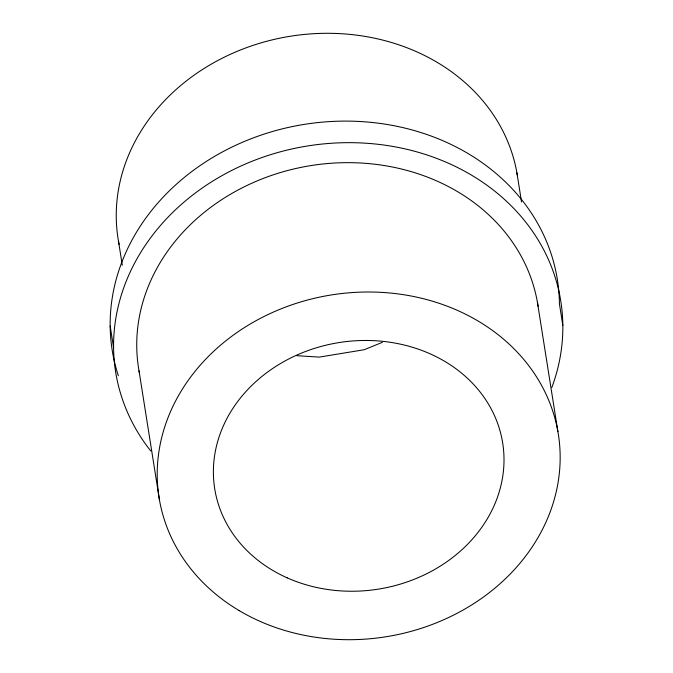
<?xml version="1.0" encoding="UTF-8"?>
<svg xmlns="http://www.w3.org/2000/svg" width="673" height="673" viewBox="0 0 673 673"><rect width="100%" height="100%" fill="white"/><g stroke="black" fill="none" stroke-linecap="round" stroke-linejoin="round"><path stroke-width="1.01" d="M382.34 342.33L364.253 349.724L319.204 357.111L296.625 355.681M562.838 325.412L559.423 303.851A225.371 192.983 -9 0 0 303.439 124.522A225.371 192.983 -9 0 0 118.347 375.736M516.923 172.911L521.525 201.925M537.416 302.261L557.9 431.612M118.515 241.388L122.293 265.229M139 370.739L159.493 500.089M110.162 326.026L113.577 347.588M139.37 372.749A202.136 173.079 -9 0 1 309.252 165.861A202.136 173.079 -9 0 1 538.072 306.291M150.769 450.994A225.371 192.983 -9 0 1 307.998 145.898A225.371 192.983 -9 0 1 551.86 387.429M119.079 244.4A202.136 173.079 -9 0 1 286.992 36.805A202.136 173.079 -9 0 1 517.268 174.921M287.194 577.855A145.789 124.833 -9 0 0 504.001 458.683A145.789 124.833 -9 0 0 284.889 361.031A145.789 124.833 -9 0 0 287.194 577.855M239.142 610.588A202.136 173.079 -9 0 0 558.91 476.896A202.136 173.079 -9 0 0 278.025 310.076A202.136 173.079 -9 0 0 239.142 610.588"/></g></svg>
